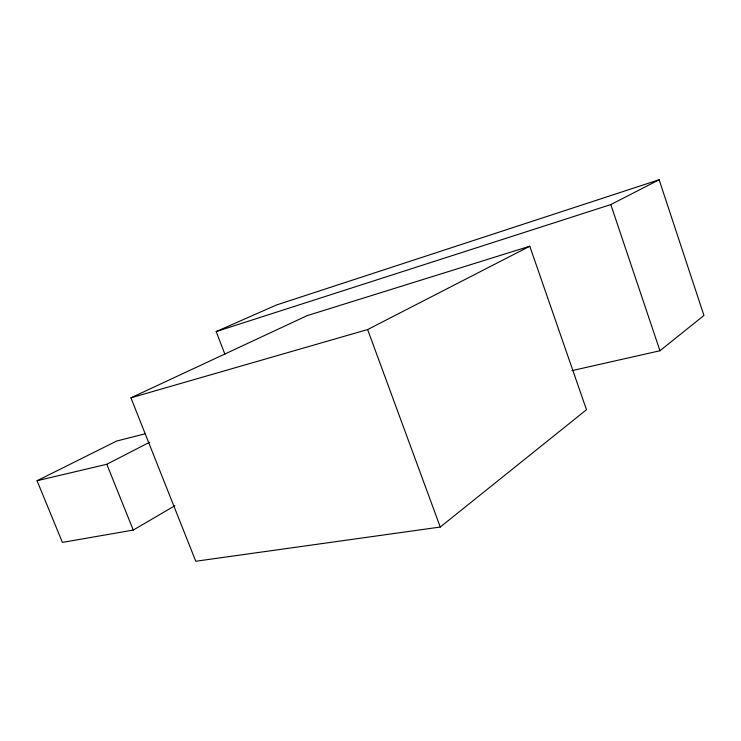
<?xml version="1.0" encoding="UTF-8"?>
<svg xmlns="http://www.w3.org/2000/svg" width="741" height="741" viewBox="0 0 741 741"><rect width="100%" height="100%" fill="white"/><g stroke="black" fill="none" stroke-linecap="round" stroke-linejoin="round"><path stroke-width="1.11" d="M440.256 527.046L586.474 409.727L529.787 246.225L307.052 315.675L130.925 397.824L195.772 561.252L440.256 527.046L367.629 329.56L529.787 246.225M571.996 370.63L659.972 350.752L703.95 315.453L659.138 179.748L276.504 304.977L216.187 331.57L224.884 354.198M145.486 433.707L116.698 441.025L37.05 480.742L62.401 542.412L133.269 530.065L174.885 505.705M216.187 331.57L610.806 204.59L659.138 179.748M37.05 480.742L106.797 464.274L149.682 442.21M130.925 397.824L367.629 329.56M106.797 464.274L133.269 530.065M610.806 204.59L659.972 350.752"/></g></svg>
